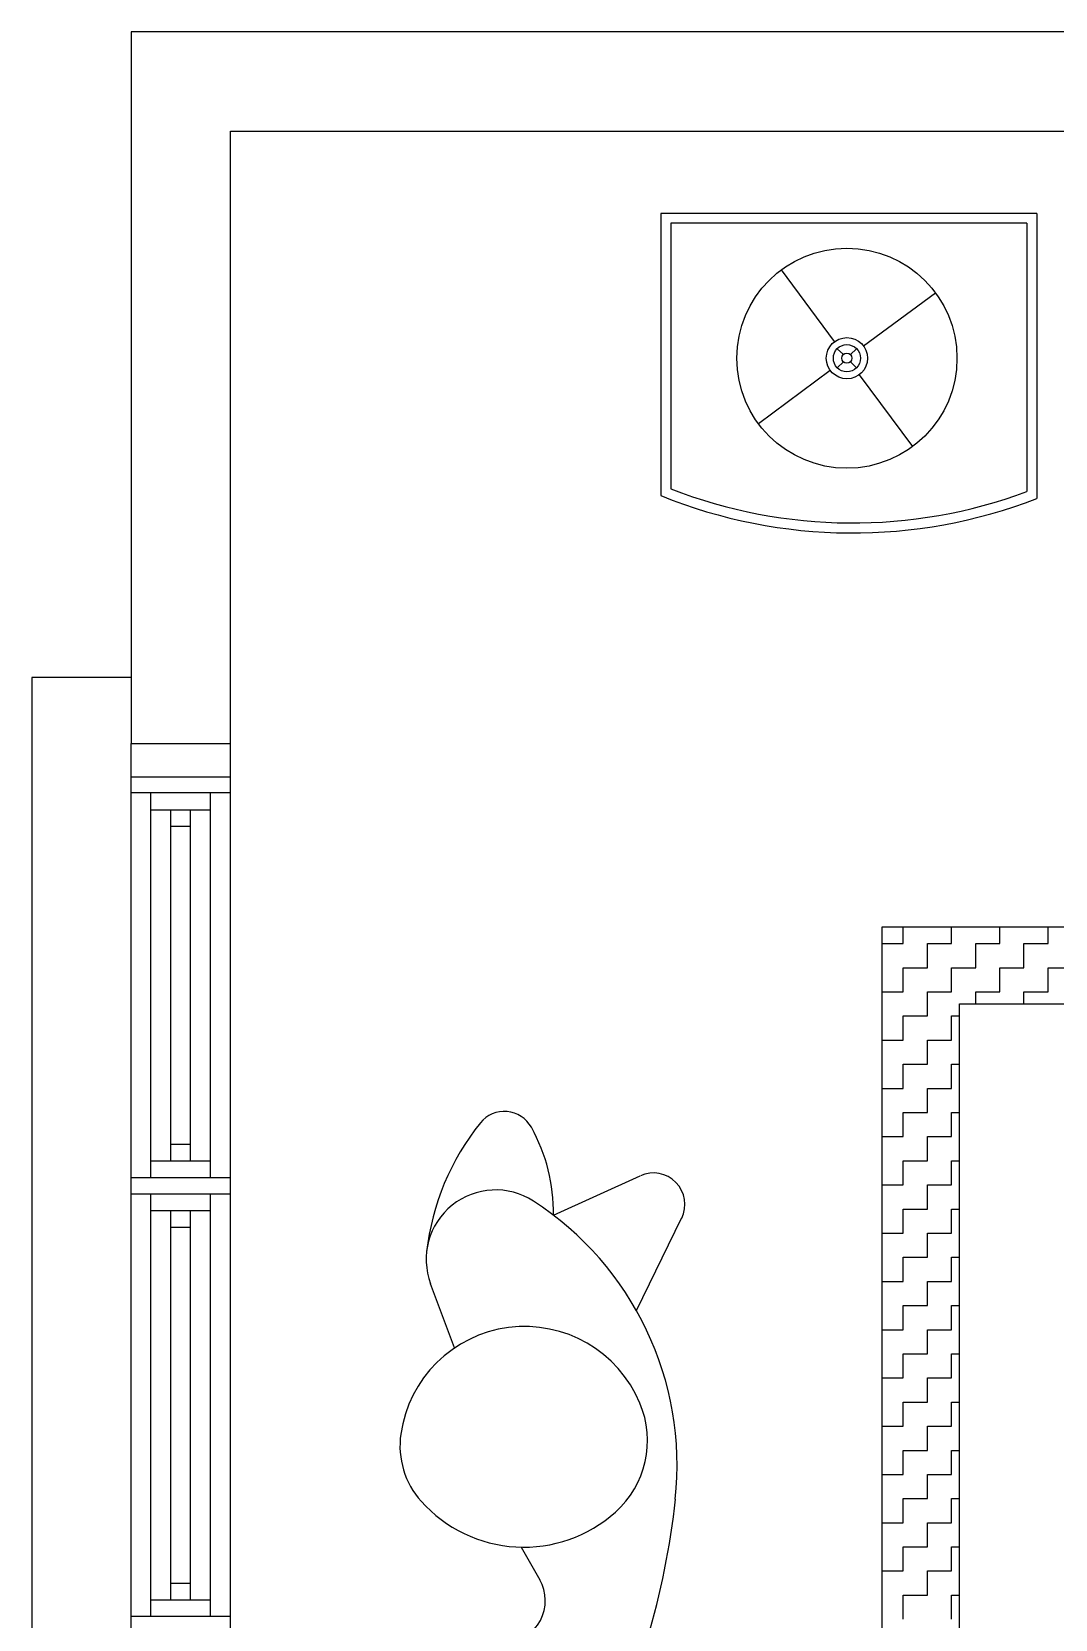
# Model space of a CAD drawing. Header units: inches. Extents: x 105.6 to 147.4, y 36.9 to 62.2.
# Drawn here: x 119.18 to 120.726, y 49.584 to 51.982 of the extents above; entities that cross this region are included whole.
import ezdxf

# ---------------------------------------------------------------- set-up
doc = ezdxf.new("R2010")
doc.units = ezdxf.units.IN
doc.header["$MEASUREMENT"] = 0
for name, color, linetype in [('detalle ventanas', 2, 'Continuous'), ('Gente', 11, 'Continuous'), ('Gradas', 1, 'Continuous'), ('P1', 1, 'Continuous'), ('puertas y ventanas', 1, 'Continuous')]:
    doc.layers.add(name, color=color, linetype=linetype)
doc.styles.add('ATT', font='archfree.shx')

# ---------------------------------------------------------------- blocks, each defined once
blk = doc.blocks.new('12PLMP01')
for p, q in [((0, 1.5), (0, 8)), ((-1.5, 0), (-8, 0)), ((1.5, 0), (8, 0)), ((0, -1.5), (0, -8))]:
    blk.add_line(p, q)
for radius in [8, 1.5]:
    blk.add_circle((0, 0), radius)
at = {"style": 'ATT'}
for tag, p, flags in [('ITEM', (12, 6), 3), ('ROOM_NUMBER', (12, -2), 1), ('DIAMETER', (12, -11), 3)]:
    blk.add_attdef(tag, p, '', height=6, dxfattribs=dict(at, flags=flags))

msp = doc.modelspace()

# ---------------------------------------------------------------- linework, layer by layer
at = {"layer": 'detalle ventanas', "color": 5}
for p, q in [((119.3299, 51.9819), (119.3299, 50.9065)), ((126.9799, 51.9819), (119.3299, 51.9819)), ((119.4799, 51.8319), (124.5287, 51.8319)), ((119.4799, 50.9065), (119.4799, 51.8319)), ((119.3299, 50.9065), (119.4799, 50.9065))]:
    msp.add_line(p, q, dxfattribs=at)
at = {"layer": 'Gente'}
for p, q in [((119.9677, 50.194), (120.099, 50.2536)), ((120.0931, 50.05), (120.1614, 50.1894)), ((119.8186, 49.9935), (119.7823, 50.0904)), ((119.919, 49.6924), (119.9471, 49.6433))]:
    msp.add_line(p, q, dxfattribs=at)
for centre, radius, start, end in [((119.8937, 50.3042), 0.0466, 29.0732, 141.1184), ((120.151, 50.0967), 0.3771, 141.1184, 173.572), ((119.7031, 50.1982), 0.2647, 359.0903, 29.0732), ((120.1187, 50.2103), 0.0476, 333.8988, 114.4247), ((119.8805, 50.1272), 0.1049, 57.0958, 200.5492), ((119.6793, 49.8163), 0.4752, 353.8075, 57.0958), ((119.9243, 49.8369), 0.1889, 22.746, 171.956), ((119.9643, 49.8537), 0.1455, 311.7971, 22.746), ((119.8621, 49.8457), 0.1261, 171.956, 221.7514), ((119.9229, 49.9), 0.2076, 221.7514, 311.7971), ((118.9698, 49.8933), 1.1893, 343.4031, 353.8075), ((119.8916, 49.6116), 0.0639, 274.5143, 29.7562)]:
    msp.add_arc(centre, radius, start, end, dxfattribs=at)
at = {"layer": 'Gradas', "color": 2}
msp.add_lwpolyline([(119.3299, 51.0065), (119.1799, 51.0065), (119.1799, 48.8065), (119.3299, 48.8065)], dxfattribs=at)
at = {"layer": 'P1'}
for p, q in [((120.6977, 51.7076), (120.13, 51.7076)), ((120.13, 51.7076), (120.13, 51.2812)), ((120.6826, 51.6925), (120.1451, 51.6925)), ((120.1451, 51.6925), (120.1451, 51.2914)), ((120.6826, 51.6925), (120.6826, 51.2872)), ((120.6977, 51.7076), (120.6977, 51.2768)), ((120.4056, 51.4941), (120.3965, 51.5031)), ((120.4164, 51.4941), (120.4255, 51.5031)), ((120.4056, 51.4832), (120.3965, 51.4742)), ((120.4164, 51.4832), (120.4255, 51.4742))]:
    msp.add_line(p, q, dxfattribs=at)
at = {"layer": 'P1', "color": 43}
for p, q in [((120.4961, 50.6044), (120.4961, 50.6298)), ((120.569, 50.6044), (120.569, 50.6298)), ((120.642, 50.6044), (120.642, 50.6298)), ((120.7149, 50.6044), (120.7149, 50.6298)), ((120.4644, 50.6044), (120.4961, 50.6044)), ((120.5326, 50.6044), (120.569, 50.6044)), ((120.5326, 50.5679), (120.5326, 50.6044)), ((120.6055, 50.6044), (120.642, 50.6044)), ((120.6055, 50.5679), (120.6055, 50.6044)), ((120.6784, 50.6044), (120.7149, 50.6044)), ((120.6784, 50.5679), (120.6784, 50.6044)), ((120.4961, 50.5679), (120.5326, 50.5679)), ((120.4961, 50.5315), (120.4961, 50.5679)), ((120.569, 50.5679), (120.6055, 50.5679)), ((120.569, 50.5315), (120.569, 50.5679)), ((120.642, 50.5679), (120.6784, 50.5679)), ((120.642, 50.5315), (120.642, 50.5679)), ((120.7149, 50.5679), (120.7513, 50.5679)), ((120.7149, 50.5315), (120.7149, 50.5679)), ((120.4644, 50.5315), (120.4961, 50.5315)), ((120.5326, 50.5315), (120.569, 50.5315)), ((120.5326, 50.495), (120.5326, 50.5315)), ((120.6055, 50.5315), (120.642, 50.5315)), ((120.6055, 50.5131), (120.6055, 50.5315)), ((120.6784, 50.5315), (120.7149, 50.5315)), ((120.6784, 50.5131), (120.6784, 50.5315)), ((120.4961, 50.495), (120.5326, 50.495)), ((120.4961, 50.4585), (120.4961, 50.495)), ((120.569, 50.495), (120.581, 50.495)), ((120.569, 50.4585), (120.569, 50.495)), ((120.4644, 50.4585), (120.4961, 50.4585)), ((120.5326, 50.4585), (120.569, 50.4585)), ((120.5326, 50.4221), (120.5326, 50.4585)), ((120.4961, 50.4221), (120.5326, 50.4221)), ((120.4961, 50.3856), (120.4961, 50.4221)), ((120.569, 50.4221), (120.581, 50.4221)), ((120.569, 50.3856), (120.569, 50.4221)), ((120.4644, 50.3856), (120.4961, 50.3856)), ((120.5326, 50.3856), (120.569, 50.3856)), ((120.5326, 50.3492), (120.5326, 50.3856)), ((120.4961, 50.3492), (120.5326, 50.3492)), ((120.4961, 50.3127), (120.4961, 50.3492)), ((120.569, 50.3492), (120.581, 50.3492)), ((120.569, 50.3127), (120.569, 50.3492)), ((120.4644, 50.3127), (120.4961, 50.3127)), ((120.5326, 50.3127), (120.569, 50.3127)), ((120.5326, 50.2762), (120.5326, 50.3127)), ((120.4961, 50.2762), (120.5326, 50.2762)), ((120.4961, 50.2398), (120.4961, 50.2762)), ((120.569, 50.2762), (120.581, 50.2762)), ((120.569, 50.2398), (120.569, 50.2762)), ((120.4644, 50.2398), (120.4961, 50.2398)), ((120.5326, 50.2398), (120.569, 50.2398)), ((120.5326, 50.2033), (120.5326, 50.2398)), ((120.4961, 50.2033), (120.5326, 50.2033)), ((120.4961, 50.1669), (120.4961, 50.2033)), ((120.569, 50.2033), (120.581, 50.2033)), ((120.569, 50.1669), (120.569, 50.2033)), ((120.4644, 50.1669), (120.4961, 50.1669)), ((120.5326, 50.1669), (120.569, 50.1669)), ((120.5326, 50.1304), (120.5326, 50.1669)), ((120.4961, 50.1304), (120.5326, 50.1304)), ((120.4961, 50.094), (120.4961, 50.1304)), ((120.569, 50.1304), (120.581, 50.1304)), ((120.569, 50.094), (120.569, 50.1304)), ((120.4644, 50.094), (120.4961, 50.094)), ((120.5326, 50.094), (120.569, 50.094)), ((120.5326, 50.0575), (120.5326, 50.094)), ((120.4961, 50.0575), (120.5326, 50.0575)), ((120.4961, 50.021), (120.4961, 50.0575)), ((120.569, 50.0575), (120.581, 50.0575)), ((120.569, 50.021), (120.569, 50.0575)), ((120.4644, 50.021), (120.4961, 50.021)), ((120.5326, 50.021), (120.569, 50.021)), ((120.5326, 49.9846), (120.5326, 50.021)), ((120.4961, 49.9846), (120.5326, 49.9846)), ((120.4961, 49.9481), (120.4961, 49.9846)), ((120.569, 49.9846), (120.581, 49.9846)), ((120.569, 49.9481), (120.569, 49.9846)), ((120.4644, 49.9481), (120.4961, 49.9481)), ((120.5326, 49.9481), (120.569, 49.9481)), ((120.5326, 49.9117), (120.5326, 49.9481)), ((120.4961, 49.9117), (120.5326, 49.9117)), ((120.4961, 49.8752), (120.4961, 49.9117)), ((120.569, 49.9117), (120.581, 49.9117)), ((120.569, 49.8752), (120.569, 49.9117)), ((120.4644, 49.8752), (120.4961, 49.8752)), ((120.5326, 49.8752), (120.569, 49.8752)), ((120.5326, 49.8387), (120.5326, 49.8752)), ((120.4961, 49.8387), (120.5326, 49.8387)), ((120.4961, 49.8023), (120.4961, 49.8387)), ((120.569, 49.8387), (120.581, 49.8387)), ((120.569, 49.8023), (120.569, 49.8387)), ((120.4644, 49.8023), (120.4961, 49.8023)), ((120.5326, 49.8023), (120.569, 49.8023)), ((120.5326, 49.7658), (120.5326, 49.8023)), ((120.4961, 49.7658), (120.5326, 49.7658)), ((120.4961, 49.7294), (120.4961, 49.7658)), ((120.569, 49.7658), (120.581, 49.7658)), ((120.569, 49.7294), (120.569, 49.7658)), ((120.4644, 49.7294), (120.4961, 49.7294)), ((120.5326, 49.7294), (120.569, 49.7294)), ((120.5326, 49.6929), (120.5326, 49.7294)), ((120.4961, 49.6929), (120.5326, 49.6929)), ((120.4961, 49.6565), (120.4961, 49.6929)), ((120.569, 49.6929), (120.581, 49.6929)), ((120.569, 49.6565), (120.569, 49.6929)), ((120.4644, 49.6565), (120.4961, 49.6565)), ((120.5326, 49.6565), (120.569, 49.6565)), ((120.5326, 49.62), (120.5326, 49.6565)), ((120.4961, 49.62), (120.5326, 49.62)), ((120.4961, 49.5835), (120.4961, 49.62)), ((120.569, 49.62), (120.581, 49.62)), ((120.569, 49.5835), (120.569, 49.62))]:
    msp.add_line(p, q, dxfattribs=at)
for points in [[(122.8018, 50.4402), (122.8018, 48.7758), (120.4644, 48.7758), (120.4644, 50.6298), (120.7697, 50.6298)], [(122.6852, 50.4299), (122.6852, 48.8925), (120.581, 48.8925), (120.581, 50.5131), (120.7697, 50.5131)]]:
    msp.add_lwpolyline(points, dxfattribs=at)
at = {"layer": 'P1'}
for radius in [0.0205, 0.00768]:
    msp.add_circle((120.411, 51.4887), radius, dxfattribs=at)
for radius, start, end in [(0.7701, 247.9322, 291.1906), (0.755, 248.7021, 290.4079)]:
    msp.add_arc((120.4194, 51.9948), radius, start, end, dxfattribs=at)
at = {"layer": 'puertas y ventanas'}
for p, q in [((119.3299, 48.9065), (119.3299, 50.9065)), ((119.4799, 48.9065), (119.4799, 50.9065)), ((119.3299, 50.8565), (119.4799, 50.8565)), ((119.3299, 50.8324), (119.4799, 50.8324)), ((119.3599, 50.2506), (119.3599, 50.8315)), ((119.4499, 50.2506), (119.4499, 50.8315)), ((119.3599, 50.8065), (119.4499, 50.8065)), ((119.3899, 50.2756), (119.3899, 50.8065)), ((119.4199, 50.2756), (119.4199, 50.8065)), ((119.3899, 50.7815), (119.4199, 50.7815)), ((119.4199, 50.3006), (119.3899, 50.3006)), ((119.4499, 50.2756), (119.3599, 50.2756)), ((119.4799, 50.2506), (119.3299, 50.2506)), ((119.4799, 50.2256), (119.3299, 50.2256)), ((119.3599, 49.5875), (119.3599, 50.2256)), ((119.4499, 49.5875), (119.4499, 50.2256)), ((119.4499, 50.2006), (119.3599, 50.2006)), ((119.3899, 49.6125), (119.3899, 50.2006)), ((119.4199, 49.6125), (119.4199, 50.2006)), ((119.4199, 50.1756), (119.3899, 50.1756)), ((119.4199, 49.6375), (119.3899, 49.6375)), ((119.4499, 49.6125), (119.3599, 49.6125)), ((119.4799, 49.5875), (119.3299, 49.5875))]:
    msp.add_line(p, q, dxfattribs=at)

# ---------------------------------------------------------------- block references
at = {"layer": 'P1', "xscale": 0.02077980093170178, "yscale": 0.02077980093167753, "zscale": 0.02077980093168211, "rotation": 36.51265632548176}
msp.add_blockref('12PLMP01', (120.411, 51.4887), dxfattribs=at)

doc.saveas('drawing.dxf')
